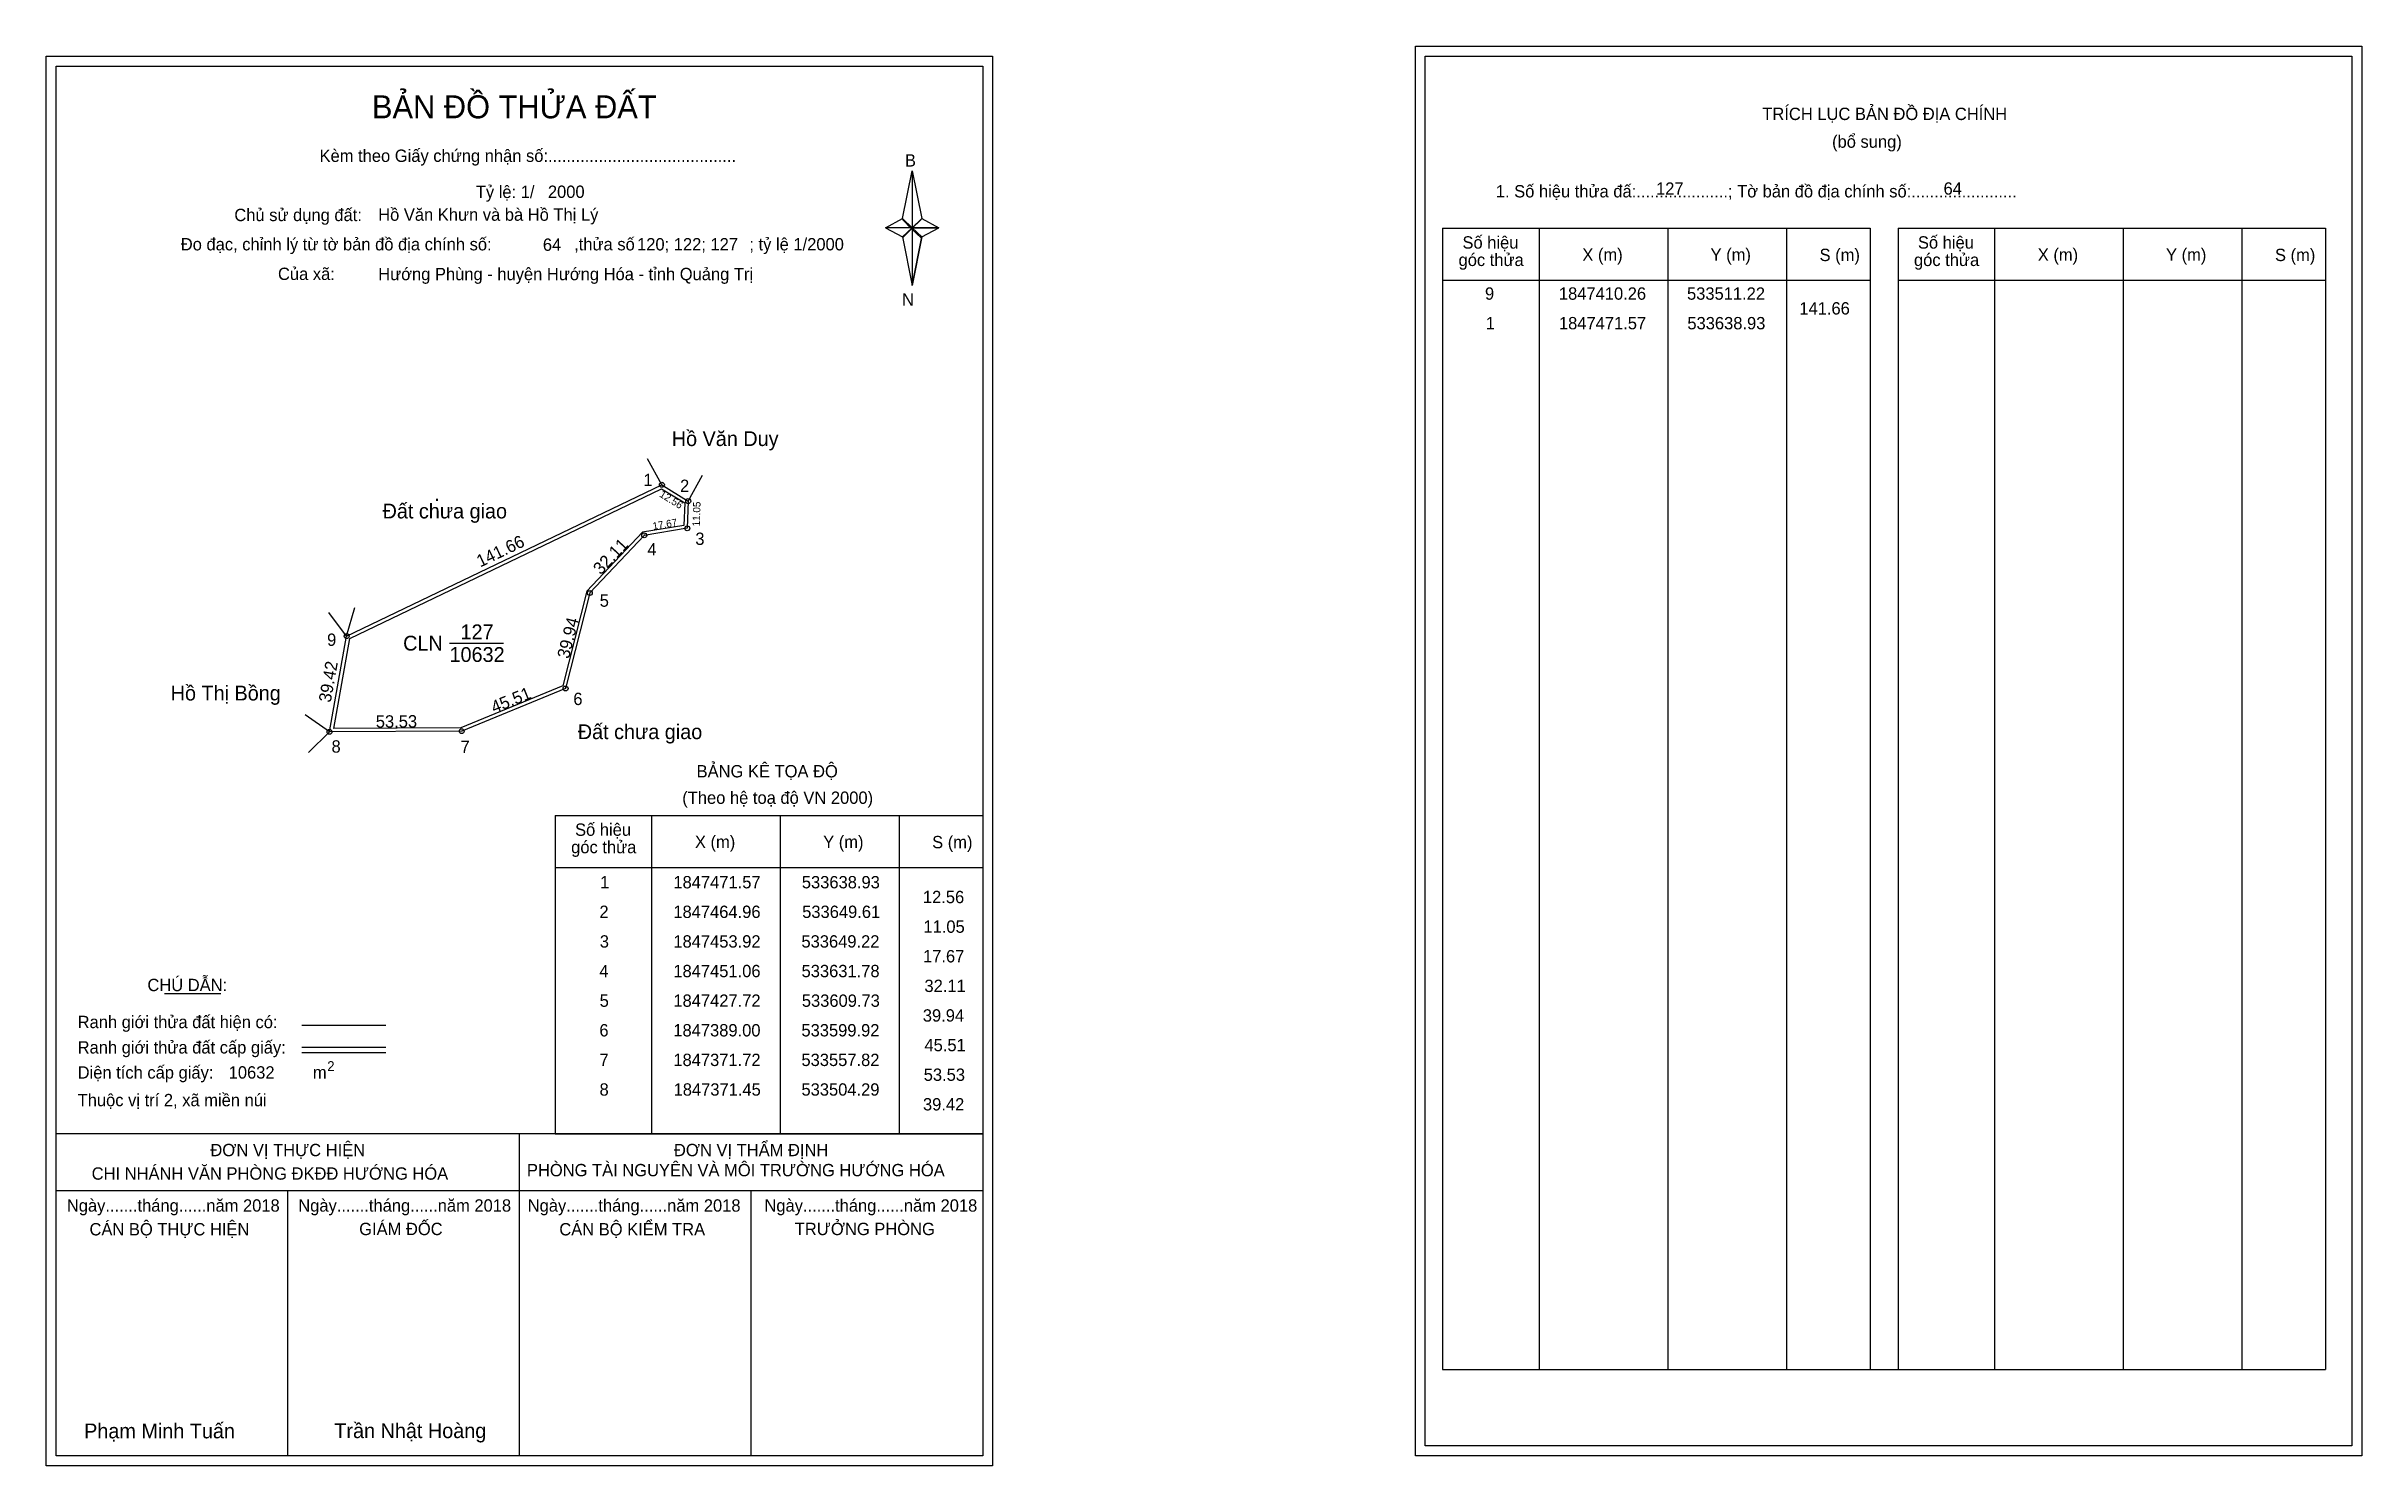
# Model space of a CAD drawing. Extents: x 533390 to 534328, y 1847074 to 1847649.
import ezdxf

# ---------------------------------------------------------------- set-up
doc = ezdxf.new("R2010")
doc.units = 0
for name, color, linetype in [('Level 1', 7, 'Continuous'), ('Level 10', 7, 'Continuous'), ('Level 11', 7, 'Continuous'), ('Level 13', 7, 'Continuous'), ('Level 27', 7, 'Continuous'), ('Level 3', 7, 'Continuous'), ('Level 36', 7, 'Continuous'), ('Level 49', 7, 'Continuous'), ('Level 53', 7, 'Continuous'), ('Level 55', 7, 'Continuous'), ('Level 6', 7, 'Continuous'), ('Level 60', 7, 'Continuous'), ('Level 63', 7, 'Continuous'), ('Level 9', 7, 'Continuous')]:
    doc.layers.add(name, color=color, linetype=linetype)

msp = doc.modelspace()

# ---------------------------------------------------------------- linework, layer by layer
at = {"layer": 'Level 1'}
for p, q in [((533393.54, 1847641.24), (533393.54, 1847641.24)), ((533393.54, 1847641.24), (533393.54, 1847641.24)), ((533948.19, 1847645.24), (533948.19, 1847645.24)), ((533948.19, 1847645.24), (533948.19, 1847645.24)), ((533736.39, 1847579.47), (533740.32, 1847598.75)), ((533736.39, 1847579.47), (533740.32, 1847598.75)), ((533740.32, 1847598.75), (533740.32, 1847575.7)), ((533740.32, 1847598.75), (533744.26, 1847579.47)), ((533740.32, 1847598.75), (533740.32, 1847575.7)), ((533740.32, 1847598.75), (533744.26, 1847579.47)), ((533729.5, 1847575.7), (533736.39, 1847579.47)), ((533729.5, 1847575.7), (533736.39, 1847579.47)), ((533736.39, 1847579.47), (533740.32, 1847575.7)), ((533736.39, 1847579.47), (533740.32, 1847575.7)), ((533740.03, 1847575.27), (533736.39, 1847579.03)), ((533740.03, 1847575.27), (533736.39, 1847579.03)), ((533740.32, 1847575.7), (533736.39, 1847572.02)), ((533740.32, 1847575.7), (533736.39, 1847572.02)), ((533743.96, 1847579.03), (533740.03, 1847575.27)), ((533740.03, 1847575.27), (533743.96, 1847579.03)), ((533743.96, 1847579.03), (533740.03, 1847575.27)), ((533740.03, 1847575.27), (533743.96, 1847579.03)), ((533744.26, 1847579.47), (533740.32, 1847575.7)), ((533744.26, 1847579.47), (533740.32, 1847575.7)), ((533740.32, 1847575.7), (533740.32, 1847552.3)), ((533740.32, 1847575.7), (533751.14, 1847575.7)), ((533740.32, 1847575.7), (533744.26, 1847572.02)), ((533740.32, 1847575.7), (533740.32, 1847552.3)), ((533740.32, 1847575.7), (533751.14, 1847575.7)), ((533740.32, 1847575.7), (533744.26, 1847572.02)), ((533744.26, 1847572.02), (533751.14, 1847575.7)), ((533744.26, 1847572.02), (533751.14, 1847575.7)), ((533955.25, 1847575.53), (534128.46, 1847575.53)), ((533955.25, 1847575.53), (534128.46, 1847575.53)), ((533994.43, 1847113), (533994.43, 1847575.53)), ((533994.43, 1847113), (533994.43, 1847575.53)), ((534046.58, 1847113), (534046.58, 1847575.53)), ((534046.58, 1847113), (534046.58, 1847575.53)), ((534094.52, 1847575.53), (534094.52, 1847113)), ((534094.52, 1847575.53), (534094.52, 1847113)), ((534128.46, 1847575.53), (534128.46, 1847113)), ((534128.46, 1847575.53), (534128.46, 1847113)), ((534139.77, 1847575.53), (534312.97, 1847575.53)), ((534139.77, 1847575.53), (534312.97, 1847575.53)), ((534178.95, 1847113), (534178.95, 1847575.53)), ((534178.95, 1847113), (534178.95, 1847575.53)), ((534231.09, 1847113), (534231.09, 1847575.53)), ((534231.09, 1847113), (534231.09, 1847575.53)), ((534279.04, 1847575.53), (534279.04, 1847113)), ((534279.04, 1847575.53), (534279.04, 1847113)), ((534312.97, 1847575.53), (534312.97, 1847113)), ((534312.97, 1847575.53), (534312.97, 1847113)), ((533740.03, 1847575.27), (533736.39, 1847571.58)), ((533736.39, 1847571.58), (533740.03, 1847575.27)), ((533740.03, 1847575.27), (533736.39, 1847571.58)), ((533736.39, 1847571.58), (533740.03, 1847575.27)), ((533736.39, 1847572.02), (533740.32, 1847552.3)), ((533736.39, 1847572.02), (533740.32, 1847552.3)), ((533743.96, 1847571.58), (533740.03, 1847575.27)), ((533743.96, 1847571.58), (533740.03, 1847575.27)), ((533744.26, 1847572.02), (533740.32, 1847552.3)), ((533744.26, 1847572.02), (533740.32, 1847552.3)), ((533955.25, 1847554.47), (534128.46, 1847554.47)), ((533955.25, 1847554.47), (534128.46, 1847554.47)), ((534139.77, 1847554.47), (534312.97, 1847554.47)), ((534139.77, 1847554.47), (534312.97, 1847554.47)), ((533595.73, 1847337.58), (533768.93, 1847337.58)), ((533595.73, 1847337.58), (533768.93, 1847337.58)), ((533634.91, 1847208.53), (533634.91, 1847337.58)), ((533634.91, 1847208.53), (533634.91, 1847337.58)), ((533687.05, 1847208.53), (533687.05, 1847337.58)), ((533687.05, 1847208.53), (533687.05, 1847337.58)), ((533735, 1847337.58), (533735, 1847208.53)), ((533735, 1847337.58), (533735, 1847208.53)), ((533595.73, 1847316.53), (533768.93, 1847316.53)), ((533595.73, 1847316.53), (533768.93, 1847316.53)), ((533437.38, 1847265.37), (533460.18, 1847265.37)), ((533437.38, 1847265.37), (533460.18, 1847265.37)), ((533493.11, 1847252.56), (533527.13, 1847252.56)), ((533493.11, 1847252.56), (533527.13, 1847252.56)), ((533493.11, 1847243.66), (533527.13, 1847243.66)), ((533493.11, 1847243.66), (533527.13, 1847243.66)), ((533493.11, 1847241.47), (533527.13, 1847241.47)), ((533493.11, 1847241.47), (533527.13, 1847241.47)), ((533607.2, 1847208.53), (533393.54, 1847208.53)), ((533607.2, 1847208.53), (533393.54, 1847208.53)), ((533768.93, 1847208.53), (533559.25, 1847208.53)), ((533768.93, 1847208.53), (533559.25, 1847208.53)), ((533581.24, 1847078.09), (533581.24, 1847208.53)), ((533581.24, 1847078.09), (533581.24, 1847208.53)), ((533595.73, 1847208.53), (533768.93, 1847208.53)), ((533595.73, 1847208.53), (533768.93, 1847208.53)), ((533768.94, 1847185.43), (533393.54, 1847185.43)), ((533768.94, 1847185.43), (533393.54, 1847185.43)), ((533487.39, 1847078.09), (533487.39, 1847185.43)), ((533487.39, 1847078.09), (533487.39, 1847185.43)), ((533675.09, 1847078.09), (533675.09, 1847185.43)), ((533675.09, 1847078.09), (533675.09, 1847185.43)), ((533955.25, 1847113), (534312.97, 1847113)), ((533955.25, 1847113), (534312.97, 1847113)), ((534323.59, 1847082.09), (534323.59, 1847082.09)), ((534323.59, 1847082.09), (534323.59, 1847082.09)), ((533768.93, 1847078.09), (533768.93, 1847078.09)), ((533768.93, 1847078.09), (533768.93, 1847078.09))]:
    msp.add_line(p, q, dxfattribs=at)
for points in [[(533736.39, 1847579.47), (533740.32, 1847598.75), (533740.32, 1847575.7)], [(533736.39, 1847579.47), (533740.32, 1847598.75), (533740.32, 1847575.7)], [(533729.5, 1847575.7), (533736.39, 1847572.02), (533740.32, 1847575.7)], [(533729.5, 1847575.7), (533736.39, 1847572.02), (533740.32, 1847575.7)], [(533740.32, 1847575.7), (533744.26, 1847579.47), (533751.14, 1847575.7)], [(533740.32, 1847575.7), (533744.26, 1847579.47), (533751.14, 1847575.7)], [(533740.32, 1847575.7), (533740.32, 1847552.3), (533744.26, 1847572.02)], [(533740.32, 1847575.7), (533740.32, 1847552.3), (533744.26, 1847572.02)]]:
    msp.add_lwpolyline(points, close=True, dxfattribs=at)
at = {"layer": 'Level 10'}
msp.add_line((533609.73, 1847427.72), (533631.78, 1847451.06), dxfattribs=at)
msp.add_line((533609.73, 1847427.72), (533631.78, 1847451.06), dxfattribs=at)
for points in [[(533649.61, 1847464.96), (533649.22, 1847453.92), (533631.78, 1847451.06), (533609.73, 1847427.72), (533599.92, 1847389), (533557.82, 1847371.72), (533504.29, 1847371.45), (533511.22, 1847410.26), (533638.93, 1847471.57)], [(533649.61, 1847464.96), (533649.22, 1847453.92), (533631.78, 1847451.06), (533609.73, 1847427.72), (533599.92, 1847389), (533557.82, 1847371.72), (533504.29, 1847371.45), (533511.22, 1847410.26), (533638.93, 1847471.57)], [(533648.18, 1847464.2), (533647.86, 1847455.12), (533631.09, 1847452.37), (533608.46, 1847428.42), (533598.74, 1847390.03), (533557.54, 1847373.12), (533505.96, 1847372.86), (533512.47, 1847409.31), (533638.84, 1847469.98)], [(533648.18, 1847464.2), (533647.86, 1847455.12), (533631.09, 1847452.37), (533608.46, 1847428.42), (533598.74, 1847390.03), (533557.54, 1847373.12), (533505.96, 1847372.86), (533512.47, 1847409.31), (533638.84, 1847469.98)]]:
    msp.add_lwpolyline(points, close=True, dxfattribs=at)
at = {"layer": 'Level 11'}
for centre in [(533638.93, 1847471.57), (533638.93, 1847471.57), (533649.61, 1847464.96), (533649.61, 1847464.96), (533649.61, 1847464.96), (533649.61, 1847464.96), (533649.22, 1847453.92), (533649.22, 1847453.92), (533631.78, 1847451.06), (533631.78, 1847451.06), (533609.73, 1847427.72), (533609.73, 1847427.72), (533511.22, 1847410.26), (533511.22, 1847410.26), (533599.92, 1847389), (533599.92, 1847389), (533504.29, 1847371.45), (533504.29, 1847371.45), (533557.82, 1847371.72), (533557.82, 1847371.72)]:
    msp.add_circle(centre, 1, dxfattribs=at)
at = {"layer": 'Level 27'}
for p, q in [((533638.93, 1847471.57), (533633.09, 1847482.05)), ((533638.93, 1847471.57), (533633.09, 1847482.05)), ((533649.61, 1847464.96), (533655.41, 1847475.47)), ((533649.61, 1847464.96), (533655.41, 1847475.47)), ((533511.22, 1847410.26), (533504.03, 1847419.87)), ((533511.22, 1847410.26), (533504.03, 1847419.87)), ((533511.22, 1847410.26), (533514.54, 1847421.79)), ((533511.22, 1847410.26), (533514.54, 1847421.79)), ((533504.29, 1847371.45), (533494.43, 1847378.29)), ((533504.29, 1847371.45), (533494.43, 1847378.29)), ((533504.29, 1847371.45), (533495.73, 1847363.04)), ((533504.29, 1847371.45), (533495.73, 1847363.04))]:
    msp.add_line(p, q, dxfattribs=at)
at = {"layer": 'Level 3'}
for p, q in [((533955.25, 1847575.53), (533955.25, 1847113)), ((533955.25, 1847575.53), (533955.25, 1847113)), ((534139.77, 1847575.53), (534139.77, 1847113)), ((534139.77, 1847575.53), (534139.77, 1847113)), ((533595.73, 1847337.58), (533595.73, 1847208.53)), ((533595.73, 1847337.58), (533595.73, 1847208.53))]:
    msp.add_line(p, q, dxfattribs=at)
at = {"layer": 'Level 63'}
for points in [[(533389.54, 1847645.24), (533772.94, 1847645.24), (533772.94, 1847074.09), (533389.54, 1847074.09)], [(533389.54, 1847645.24), (533772.94, 1847645.24), (533772.94, 1847074.09), (533389.54, 1847074.09)], [(533393.54, 1847641.24), (533768.94, 1847641.24), (533768.94, 1847078.09), (533393.54, 1847078.09)], [(533393.54, 1847641.24), (533768.94, 1847641.24), (533768.94, 1847078.09), (533393.54, 1847078.09)], [(533944.19, 1847649.24), (534327.59, 1847649.24), (534327.59, 1847078.09), (533944.19, 1847078.09)], [(533944.19, 1847649.24), (534327.59, 1847649.24), (534327.59, 1847078.09), (533944.19, 1847078.09)], [(533948.19, 1847645.24), (534323.59, 1847645.24), (534323.59, 1847082.09), (533948.19, 1847082.09)], [(533948.19, 1847645.24), (534323.59, 1847645.24), (534323.59, 1847082.09), (533948.19, 1847082.09)]]:
    msp.add_lwpolyline(points, close=True, dxfattribs=at)
at = {"layer": 'Level 9'}
msp.add_line((533552.89, 1847407.38), (533574.71, 1847407.38), dxfattribs=at)
msp.add_line((533552.89, 1847407.38), (533574.71, 1847407.38), dxfattribs=at)

# ---------------------------------------------------------------- texts
at = {"layer": 'Level 1'}
for s, height, p in [('BẢN ĐỒ THỬA ĐẤT', 9.3313, (533521.47, 1847620.05)), ('BẢN ĐỒ THỬA ĐẤT', 9.3313, (533521.47, 1847620.05)), ('TRÍCH LỤC BẢN ĐỒ ĐỊA CHÍNH', 5, (534084.77, 1847619.36)), ('TRÍCH LỤC BẢN ĐỒ ĐỊA CHÍNH', 5, (534084.77, 1847619.36)), ('(bổ sung)', 5, (534113.02, 1847608.12)), ('(bổ sung)', 5, (534113.02, 1847608.12)), ('Kèm theo Giấy chứng nhận số:.........................................', 5, (533500.24, 1847602.39)), ('Kèm theo Giấy chứng nhận số:.........................................', 5, (533500.24, 1847602.39)), ('B', 5, (533737.41, 1847600.51)), ('B', 5, (533737.41, 1847600.51)), ('1. Số hiệu thửa đấ:....................; Tờ bản đồ địa chính số:.......................', 5, (533976.8, 1847588)), ('1. Số hiệu thửa đấ:....................; Tờ bản đồ địa chính số:.......................', 5, (533976.8, 1847588)), ('Chủ sử dụng đất:', 5, (533465.72, 1847578.4)), ('Chủ sử dụng đất:', 5, (533465.72, 1847578.4)), ('Đo đạc, chỉnh lý từ tờ bản đồ địa chính số:                  ,thửa số                         ; tỷ lệ 1/2000', 5, (533444.02, 1847566.54)), ('Đo đạc, chỉnh lý từ tờ bản đồ địa chính số:                  ,thửa số                         ; tỷ lệ 1/2000', 5, (533444.02, 1847566.54)), ('Số hiệu', 5, (533963.28, 1847567.26)), ('Số hiệu', 5, (533963.28, 1847567.26)), ('X (m)', 5, (534011.85, 1847562.31)), ('X (m)', 5, (534011.85, 1847562.31)), ('Y (m)', 5, (534063.8, 1847562.31)), ('Y (m)', 5, (534063.8, 1847562.31)), ('S (m)', 5, (534107.96, 1847562.21)), ('S (m)', 5, (534107.96, 1847562.21)), ('Số hiệu', 5, (534147.8, 1847567.26)), ('Số hiệu', 5, (534147.8, 1847567.26)), ('X (m)', 5, (534196.36, 1847562.31)), ('X (m)', 5, (534196.36, 1847562.31)), ('Y (m)', 5, (534248.32, 1847562.31)), ('Y (m)', 5, (534248.32, 1847562.31)), ('S (m)', 5, (534292.47, 1847562.21)), ('S (m)', 5, (534292.47, 1847562.21)), ('Của xã:', 5, (533483.4, 1847554.54)), ('Của xã:', 5, (533483.4, 1847554.54)), ('góc thửa', 5, (533961.7, 1847560.2)), ('góc thửa', 5, (533961.7, 1847560.2)), ('góc thửa', 5, (534146.21, 1847560.2)), ('góc thửa', 5, (534146.21, 1847560.2)), ('N', 5, (533736.21, 1847544.17)), ('N', 5, (533736.21, 1847544.17)), ('BẢNG KÊ TỌA ĐỘ', 5, (533653, 1847352.99)), ('BẢNG KÊ TỌA ĐỘ', 5, (533653, 1847352.99)), ('(Theo hệ toạ độ VN 2000)', 5, (533647.19, 1847342.27)), ('(Theo hệ toạ độ VN 2000)', 5, (533647.19, 1847342.27)), ('Số hiệu', 5, (533603.76, 1847329.32)), ('Số hiệu', 5, (533603.76, 1847329.32)), ('góc thửa', 5, (533602.18, 1847322.26)), ('góc thửa', 5, (533602.18, 1847322.26)), ('X (m)', 5, (533652.32, 1847324.37)), ('X (m)', 5, (533652.32, 1847324.37)), ('Y (m)', 5, (533704.28, 1847324.37)), ('Y (m)', 5, (533704.28, 1847324.37)), ('S (m)', 5, (533748.43, 1847324.27)), ('S (m)', 5, (533748.43, 1847324.27)), ('CHÚ DẪN:', 5, (533430.5, 1847266.38)), ('CHÚ DẪN:', 5, (533430.5, 1847266.38)), ('Ranh giới thửa đất hiện có:', 5, (533402.24, 1847251.38)), ('Ranh giới thửa đất hiện có:', 5, (533402.24, 1847251.38)), ('Ranh giới thửa đất cấp giấy:', 5, (533402.24, 1847241.1)), ('Ranh giới thửa đất cấp giấy:', 5, (533402.24, 1847241.1)), ('2', 4, (533503.34, 1847234)), ('2', 4, (533503.34, 1847234)), ('Diện tích cấp giấy:', 5, (533402.24, 1847230.94)), ('Diện tích cấp giấy:', 5, (533402.24, 1847230.94)), ('m', 5, (533497.55, 1847230.98)), ('m', 5, (533497.55, 1847230.98)), ('Thuộc vị trí 2, xã miền núi', 5, (533402.24, 1847219.74)), ('Thuộc vị trí 2, xã miền núi', 5, (533402.24, 1847219.74)), ('ĐƠN VỊ THỰC HIỆN', 5, (533456.01, 1847199.5)), ('ĐƠN VỊ THỰC HIỆN', 5, (533456.01, 1847199.5)), ('ĐƠN VỊ THẨM ĐỊNH', 5, (533643.81, 1847199.5)), ('ĐƠN VỊ THẨM ĐỊNH', 5, (533643.81, 1847199.5)), ('CHI NHÁNH VĂN PHÒNG ĐKĐĐ HƯỚNG HÓA', 5, (533407.92, 1847189.98)), ('CHI NHÁNH VĂN PHÒNG ĐKĐĐ HƯỚNG HÓA', 5, (533407.92, 1847189.98)), ('PHÒNG TÀI NGUYÊN VÀ MÔI TRƯỜNG HƯỚNG HÓA', 5, (533584.26, 1847191.36)), ('PHÒNG TÀI NGUYÊN VÀ MÔI TRƯỜNG HƯỚNG HÓA', 5, (533584.26, 1847191.36)), ('Ngày.......tháng......năm 2018', 5, (533397.87, 1847177.03)), ('Ngày.......tháng......năm 2018', 5, (533397.87, 1847177.03)), ('Ngày.......tháng......năm 2018', 5, (533491.62, 1847177.03)), ('Ngày.......tháng......năm 2018', 5, (533491.62, 1847177.03)), ('Ngày.......tháng......năm 2018', 5, (533584.57, 1847177.03)), ('Ngày.......tháng......năm 2018', 5, (533584.57, 1847177.03)), ('Ngày.......tháng......năm 2018', 5, (533680.48, 1847177.03)), ('Ngày.......tháng......năm 2018', 5, (533680.48, 1847177.03)), ('CÁN BỘ THỰC HIỆN', 5, (533407.04, 1847167.4)), ('CÁN BỘ THỰC HIỆN', 5, (533407.04, 1847167.4)), ('GIÁM ĐỐC', 5, (533516.3, 1847167.52)), ('GIÁM ĐỐC', 5, (533516.3, 1847167.52)), ('CÁN BỘ KIỂM TRA', 5, (533597.38, 1847167.4)), ('CÁN BỘ KIỂM TRA', 5, (533597.38, 1847167.4)), ('TRƯỞNG PHÒNG', 5, (533692.76, 1847167.52)), ('TRƯỞNG PHÒNG', 5, (533692.76, 1847167.52)), ('Phạm Minh Tuấn', 6, (533404.86, 1847085.17)), ('Phạm Minh Tuấn', 6, (533404.86, 1847085.17)), ('Trần Nhật Hoàng', 6, (533506.24, 1847085.27)), ('Trần Nhật Hoàng', 6, (533506.24, 1847085.27))]:
    msp.add_text(s, height=height, dxfattribs=at).set_placement(p)
at = {"layer": 'Level 11'}
msp.add_text('Tỷ lệ: 1/', height=5, dxfattribs=at).set_placement((533563.55, 1847587.76))
msp.add_text('Tỷ lệ: 1/', height=5, dxfattribs=at).set_placement((533563.55, 1847587.76))
at = {"layer": 'Level 13'}
for s, p in [('CLN', (533534.1, 1847404.38)), ('CLN', (533534.1, 1847404.38)), ('127', (533557.35, 1847408.98)), ('127', (533557.35, 1847408.98)), ('10632', (533552.9, 1847399.78)), ('10632', (533552.9, 1847399.78))]:
    msp.add_text(s, height=6, dxfattribs=at).set_placement(p)
at = {"layer": 'Level 36'}
msp.add_text('.', height=6, dxfattribs=at).set_placement((533546.72, 1847464.96))
msp.add_text('.', height=6, dxfattribs=at).set_placement((533546.72, 1847464.96))
at = {"layer": 'Level 49'}
for s, height, rotation, p in [('12.56', 3, 328.24606, (533637.68, 1847466.93)), ('12.56', 3, 328.24606, (533637.68, 1847466.93)), ('11.05', 3, 87.97681, (533654.27, 1847454.66)), ('11.05', 3, 87.97681, (533654.27, 1847454.66)), ('17.67', 3, 9.31309, (533635.42, 1847453.28)), ('17.67', 3, 9.31309, (533635.42, 1847453.28)), ('141.66', 5, 25.64436, (533565.35, 1847438.02)), ('141.66', 5, 25.64436, (533565.35, 1847438.02)), ('32.11', 5, 46.62793, (533614.2, 1847434.78)), ('32.11', 5, 46.62793, (533614.2, 1847434.78)), ('39.94', 5, 75.78285, (533601.26, 1847400.82)), ('39.94', 5, 75.78285, (533601.26, 1847400.82)), ('39.42', 5, 79.87584, (533504.75, 1847383.11)), ('39.42', 5, 79.87584, (533504.75, 1847383.11)), ('45.51', 5, 22.31576, (533570.99, 1847378.86)), ('45.51', 5, 22.31576, (533570.99, 1847378.86)), ('53.53', 5, 0.28899, (533523.04, 1847373.14)), ('53.53', 5, 0.28899, (533523.04, 1847373.14))]:
    msp.add_text(s, height=height, rotation=rotation, dxfattribs=at).set_placement(p)
at = {"layer": 'Level 53'}
for s, p in [('9', (533972.4, 1847546.55)), ('9', (533972.4, 1847546.55)), ('1847410.26', (534002.35, 1847546.55)), ('1847410.26', (534002.35, 1847546.55)), ('533511.22', (534054.25, 1847546.55)), ('533511.22', (534054.25, 1847546.55)), ('1', (533972.7, 1847534.55)), ('1', (533972.7, 1847534.55)), ('1847471.57', (534002.37, 1847534.55)), ('1847471.57', (534002.37, 1847534.55)), ('533638.93', (534054.4, 1847534.55)), ('533638.93', (534054.4, 1847534.55)), ('141.66', (534099.76, 1847540.55)), ('141.66', (534099.76, 1847540.55)), ('1', (533613.93, 1847308.03)), ('1', (533613.93, 1847308.03)), ('1847471.57', (533643.6, 1847308.03)), ('1847471.57', (533643.6, 1847308.03)), ('533638.93', (533695.63, 1847308.03)), ('533638.93', (533695.63, 1847308.03)), ('12.56', (533744.68, 1847302.03)), ('12.56', (533744.68, 1847302.03)), ('2', (533613.63, 1847296.03)), ('2', (533613.63, 1847296.03)), ('1847464.96', (533643.58, 1847296.03)), ('1847464.96', (533643.58, 1847296.03)), ('533649.61', (533695.77, 1847296.03)), ('533649.61', (533695.77, 1847296.03)), ('11.05', (533744.89, 1847290.03)), ('11.05', (533744.89, 1847290.03)), ('3', (533613.78, 1847284.03)), ('3', (533613.78, 1847284.03)), ('1847453.92', (533643.59, 1847284.03)), ('1847453.92', (533643.59, 1847284.03)), ('533649.22', (533695.47, 1847284.03)), ('533649.22', (533695.47, 1847284.03)), ('4', (533613.6, 1847272.03)), ('4', (533613.6, 1847272.03)), ('1847451.06', (533643.58, 1847272.03)), ('1847451.06', (533643.58, 1847272.03)), ('533631.78', (533695.53, 1847272.03)), ('533631.78', (533695.53, 1847272.03)), ('17.67', (533744.73, 1847278.03)), ('17.67', (533744.73, 1847278.03)), ('32.11', (533745.31, 1847266.03)), ('32.11', (533745.31, 1847266.03)), ('5', (533613.72, 1847260.03)), ('5', (533613.72, 1847260.03)), ('1847427.72', (533643.59, 1847260.03)), ('1847427.72', (533643.59, 1847260.03)), ('533609.73', (533695.63, 1847260.03)), ('533609.73', (533695.63, 1847260.03)), ('39.94', (533744.65, 1847254.03)), ('39.94', (533744.65, 1847254.03)), ('6', (533613.61, 1847248.03)), ('6', (533613.61, 1847248.03)), ('1847389.00', (533643.57, 1847248.03)), ('1847389.00', (533643.57, 1847248.03)), ('533599.92', (533695.47, 1847248.03)), ('533599.92', (533695.47, 1847248.03)), ('45.51', (533745.31, 1847242.03)), ('45.51', (533745.31, 1847242.03)), ('7', (533613.64, 1847236.03)), ('7', (533613.64, 1847236.03)), ('1847371.72', (533643.59, 1847236.03)), ('1847371.72', (533643.59, 1847236.03)), ('533557.82', (533695.47, 1847236.03)), ('533557.82', (533695.47, 1847236.03)), ('8', (533613.68, 1847224.03)), ('8', (533613.68, 1847224.03)), ('1847371.45', (533643.68, 1847224.03)), ('1847371.45', (533643.68, 1847224.03)), ('533504.29', (533695.48, 1847224.03)), ('533504.29', (533695.48, 1847224.03)), ('53.53', (533745.01, 1847230.03)), ('53.53', (533745.01, 1847230.03)), ('39.42', (533744.71, 1847218.03)), ('39.42', (533744.71, 1847218.03))]:
    msp.add_text(s, height=5, dxfattribs=at).set_placement(p)
at = {"layer": 'Level 55'}
for s, height, p in [('1', 0.8, (533638.71, 1847471.57)), ('1', 0.8, (533638.71, 1847471.57)), ('0', 0.22, (533638.85, 1847471.35)), ('0', 0.22, (533638.85, 1847471.35)), ('0', 0.22, (533638.85, 1847471.35)), ('0', 0.22, (533638.85, 1847471.35)), ('0', 0.22, (533638.85, 1847471.35)), ('0', 0.22, (533638.85, 1847471.35)), ('0', 0.22, (533638.85, 1847471.35)), ('0', 0.22, (533638.85, 1847471.35)), ('2', 0.8, (533649.34, 1847464.96)), ('2', 0.8, (533649.34, 1847464.96)), ('0', 0.22, (533649.53, 1847464.74)), ('0', 0.22, (533649.53, 1847464.74)), ('0', 0.22, (533649.53, 1847464.74)), ('0', 0.22, (533649.53, 1847464.74)), ('3', 0.8, (533648.97, 1847453.92)), ('3', 0.8, (533648.97, 1847453.92)), ('4', 0.8, (533631.5, 1847451.06)), ('4', 0.8, (533631.5, 1847451.06)), ('5', 0.8, (533609.47, 1847427.72)), ('5', 0.8, (533609.47, 1847427.72)), ('9', 0.8, (533510.95, 1847410.26)), ('9', 0.8, (533510.95, 1847410.26)), ('126', 0.22, (533510.98, 1847410.04)), ('126', 0.22, (533510.98, 1847410.04)), ('0', 0.22, (533511.14, 1847410.04)), ('0', 0.22, (533511.14, 1847410.04)), ('0', 0.22, (533511.14, 1847410.04)), ('0', 0.22, (533511.14, 1847410.04)), ('6', 0.8, (533599.65, 1847389)), ('6', 0.8, (533599.65, 1847389)), ('8', 0.8, (533504.03, 1847371.45)), ('8', 0.8, (533504.03, 1847371.45)), ('126', 0.22, (533504.05, 1847371.23)), ('126', 0.22, (533504.05, 1847371.23)), ('7', 0.8, (533557.55, 1847371.72)), ('7', 0.8, (533557.55, 1847371.72))]:
    msp.add_text(s, height=height, dxfattribs=at).set_placement(p)
at = {"layer": 'Level 6'}
for s, p in [('127', (534041.7, 1847589.08)), ('127', (534041.7, 1847589.08)), ('64', (534158.19, 1847589.12)), ('64', (534158.19, 1847589.12)), ('2000', (533592.75, 1847587.8)), ('2000', (533592.75, 1847587.8)), ('Hồ Văn Khưn và bà Hồ Thị Lý', (533523.99, 1847578.54)), ('Hồ Văn Khưn và bà Hồ Thị Lý', (533523.99, 1847578.54)), ('64', (533590.72, 1847566.36)), ('64', (533590.72, 1847566.36)), ('120; 122; 127', (533628.88, 1847566.52)), ('120; 122; 127', (533628.88, 1847566.52)), ('Hướng Phùng - huyện Hướng Hóa - tỉnh Quảng Trị', (533524.01, 1847554.46)), ('Hướng Phùng - huyện Hướng Hóa - tỉnh Quảng Trị', (533524.01, 1847554.46)), ('10632', (533463.42, 1847230.95)), ('10632', (533463.42, 1847230.95))]:
    msp.add_text(s, height=5, dxfattribs=at).set_placement(p)
at = {"layer": 'Level 60'}
for s, p in [('Hồ Văn Duy', (533642.94, 1847487.26)), ('Hồ Văn Duy', (533642.94, 1847487.26)), ('Đất chưa giao', (533525.77, 1847457.92)), ('Đất chưa giao', (533525.77, 1847457.92)), ('Hồ Thị Bồng', (533439.93, 1847384.16)), ('Hồ Thị Bồng', (533439.93, 1847384.16)), ('Đất chưa giao', (533604.86, 1847368.5)), ('Đất chưa giao', (533604.86, 1847368.5))]:
    msp.add_text(s, height=6, dxfattribs=at).set_placement(p)
at = {"layer": 'Level 9'}
for s, p in [('1', (533631.44, 1847471.01)), ('1', (533631.44, 1847471.01)), ('2', (533646.29, 1847468.65)), ('2', (533646.29, 1847468.65)), ('4', (533633.06, 1847442.91)), ('4', (533633.06, 1847442.91)), ('3', (533652.48, 1847447.19)), ('3', (533652.48, 1847447.19)), ('5', (533613.74, 1847422.14)), ('5', (533613.74, 1847422.14)), ('9', (533503.3, 1847406.28)), ('9', (533503.3, 1847406.28)), ('6', (533603.05, 1847382.31)), ('6', (533603.05, 1847382.31)), ('8', (533505.09, 1847363.03)), ('8', (533505.09, 1847363.03)), ('7', (533557.39, 1847362.94)), ('7', (533557.39, 1847362.94))]:
    msp.add_text(s, height=5, dxfattribs=at).set_placement(p)

doc.saveas('drawing.dxf')
